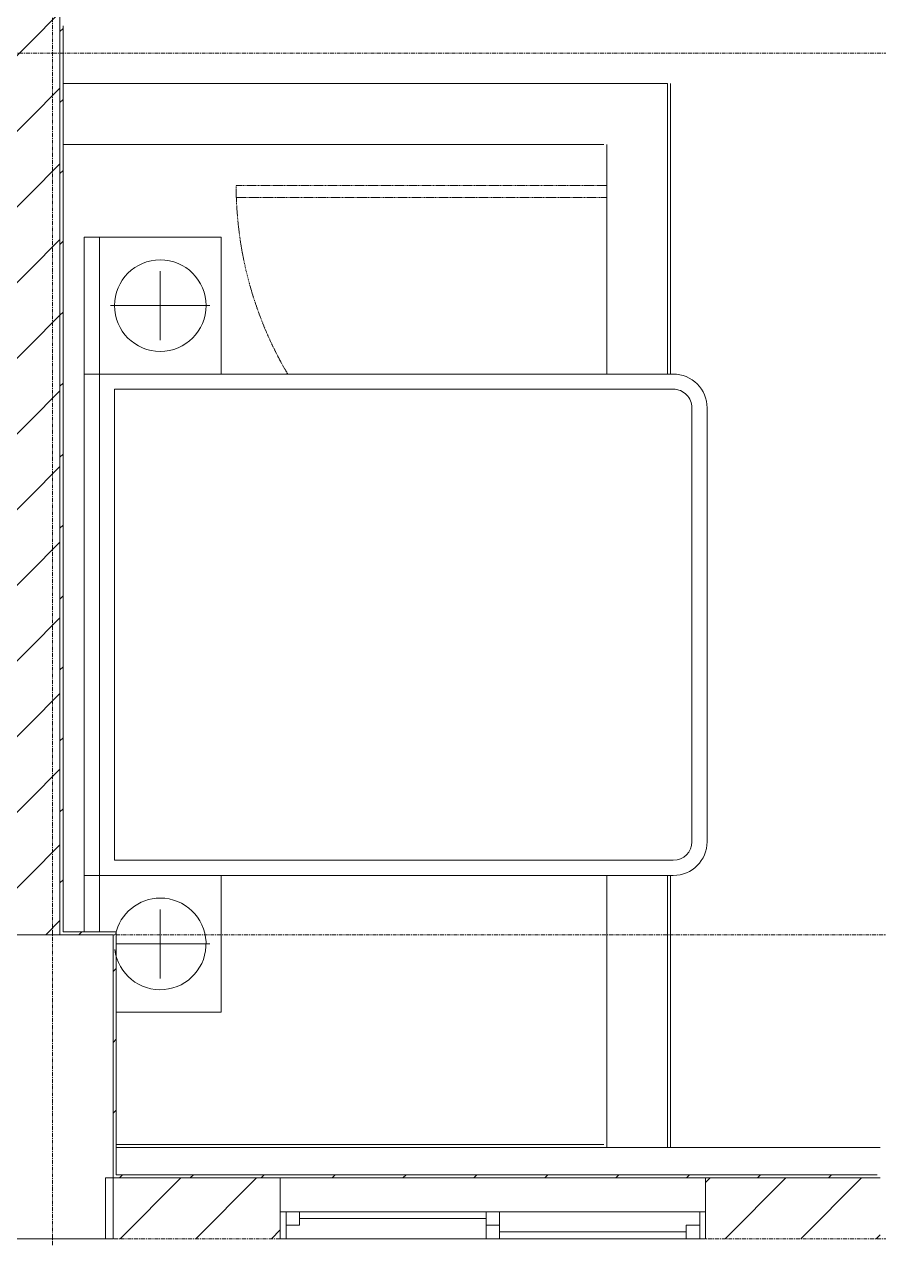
# Model space of a CAD drawing. Header units: millimetres. Extents: x 5357 to 201988, y -16345 to 109895.
# Drawn here: x 83460 to 86273, y 24537 to 28532 of the extents above; entities that cross this region are included whole.
import ezdxf

# ---------------------------------------------------------------- set-up
doc = ezdxf.new("R2010")
doc.units = ezdxf.units.MM
doc.linetypes.add('Dash - Tight', pattern=[4.5, 3, -1.5])
doc.linetypes.add('Grid Line', pattern=[22.225, 12.7, -3.175, 3.175, -3.175])
for name, color, linetype, lineweight in [('0-1', 7, 'Continuous', 5), ('A-CLNG', 13, 'Continuous', 9), ('A-DETL-GENF-3', 92, 'Dash - Tight', 9), ('A-DOOR', 31, 'Continuous', 9), ('A-GLAZ', 151, 'Continuous', 9), ('A-WALL', 113, 'Continuous', 9), ('A-WALL-4', 113, 'Continuous', 18), ('A-WALL-PATT-2', 53, 'Continuous', 9), ('A-WALL-PATT-3', 111, 'Continuous', 9), ('I-FURN-1', 53, 'Continuous', 9), ('I-WALL-1', 9, 'Continuous', 18), ('S-COLS-2', 9, 'Continuous', 18), ('S-GRID-1', 1, 'Grid Line', 9)]:
    doc.layers.add(name, color=color, linetype=linetype, lineweight=lineweight)
pattern_1 = [(45, (0, 0), (-116.6726188957803, 116.6726188957803), [])]
pattern_2 = [(45, (0, 0), (-124.4507934888324, 124.4507934888324), [])]

# ---------------------------------------------------------------- blocks, each defined once
blk = doc.blocks.new('NCV_TKTC_KET CAU_rvt-1-TKCS_MB SÂN ĐƯỜNG NỘI BỘ')
at = {"layer": 'S-COLS-2'}
for p, q in [((83752.56428701631, 25536.93603804523), (83352.5642870163, 25536.93603804525)), ((83752.56428701628, 24536.93603804524), (83752.56428701631, 25536.93603804523)), ((83352.56428701627, 24536.93603804525), (83752.56428701628, 24536.93603804524))]:
    blk.add_line(p, q, dxfattribs=at)
blk = doc.blocks.new('GIUONG NGU-2TAB-1600x2000 - GIUONG NGU-2TAB-1600x2000-V71-TKCS_MB SÂN ĐƯỜNG NỘI BỘ')
at = {"layer": 'I-FURN-1'}
for p, q in [((458.5, 0), (273.6873374668943, 0)), ((458.5, -49.09122462233726), (458.5, 0)), ((2108.166666665836, 0), (458.5, 0)), ((458.5, 0), (458.5, -49.09122462233726)), ((458.5, 0), (2108.166666665836, 0)), ((2108.166666665836, -50.00000000000059), (2108.166666665836, 0)), ((2558.166666665836, -4.568345701727594e-13), (2108.166666665836, -3.976152740392536e-13)), ((2108.166666665836, -3.976152740392536e-13), (2108.166666665836, -50.00000000000097)), ((2558.166666665836, -50.00000000000103), (2558.166666665836, -4.568345701727594e-13)), ((458.5, -50.00000000000014), (273.6873374668943, -50.00000000000014)), ((273.6873374668943, -50.00000000000059), (458.5, -50.00000000000059)), ((458.5, -50.00000000000014), (273.6873374668943, -50.00000000000014)), ((458.5, -450.3333333330501), (458.5, -50.00000000000014)), ((2108.166666665836, -50), (458.5, -50)), ((458.5, -50), (458.5, -1938.888888888945)), ((458.5, -50.00000000000059), (2108.166666665836, -50.00000000000059)), ((458.5, -1938.888888888944), (458.5, -50)), ((458.5, -450.3333333330501), (458.5, -50.00000000000014)), ((458.5, -50.00000000000014), (2108.166666665836, -50.00000000000014)), ((2558.166666665836, -50.00000000000691), (2108.166666665836, -50.00000000000691)), ((2108.166666665836, -50.00000000000691), (2108.166666665836, -450.3333333330568)), ((2108.166666665836, -1938.888888888945), (2108.166666665836, -50)), ((2108.166666665836, -50.00000000000097), (2558.166666665836, -50.00000000000103)), ((2108.166666665836, -50.00000000000014), (2558.166666665836, -50.00000000000014)), ((2108.166666665836, -450.3333333330501), (2108.166666665836, -50.00000000000014)), ((2108.166666665836, -50.00000000000014), (2108.166666665836, -1938.888888888945)), ((2558.166666665836, -450.3333333330568), (2558.166666665836, -50.00000000000691)), ((2558.166666665836, -50.00000000000014), (2558.166666665836, -450.3333333330501)), ((8.499999999999963, -105.0000000001918), (8.499999999999963, -450.3333333330501)), ((8.499999999999963, -105.0000000001918), (8.499999999999963, -450.3333333330501)), ((233.4999999999997, -105.0000000001949), (233.4999999999997, -413.4999999998583)), ((508.4999999999999, -100), (2058.166666665836, -100)), ((508.5, -1938.888888888945), (508.5, -100)), ((2058.166666665836, -100), (2058.166666665836, -1938.888888888945)), ((2333.166666665836, -86.83333333319109), (2333.166666665836, -413.4999999998585)), ((120.1666666666667, -250.1666666665248), (346.8333333333335, -250.1666666665248)), ((2446.499999999169, -250.1666666665249), (2219.833333332503, -250.1666666665249)), ((8.499999999999963, -450.3333333330501), (458.5, -450.3333333330501)), ((8.499999999999963, -450.3333333330501), (458.5, -450.3333333330501)), ((2108.166666665836, -450.3333333330568), (2558.166666665836, -450.3333333330568)), ((2558.166666665836, -450.3333333330501), (2108.166666665836, -450.3333333330501)), ((1997.055555554781, -2000.000000000001), (569.6111111110562, -2000.000000000001)), ((569.6111111110558, -2050), (1997.055555554781, -2050)), ((1997.055555554781, -2050), (569.6111111110562, -2050))]:
    blk.add_line(p, q, dxfattribs=at)
blk.add_circle((2333.166666665836, -250.1666666665249), 150.6983885299027, dxfattribs=at)
for centre, radius, start, end in [((233.4999999999997, -250.1666666665248), 150.6983885299028, 97.19657845141501, 359.9999999999993), ((233.4999999999997, -250.1666666665248), 150.6983885299029, 359.9999999999996, 78.27739422839915), ((569.6111111110558, -1938.888888888945), 111.1111111110562, 179.9999999999995, 269.9999999999992), ((569.6111111110558, -1938.888888888945), 111.111111111056, 179.9999999999997, 269.9999999999994), ((569.6111111110558, -1938.888888888945), 61.11111111105601, 180.0000000000003, 269.9999999999996), ((1997.055555554781, -1938.888888888945), 111.1111111110551, 269.9999999999989, 359.9999999999996), ((1997.055555554781, -1938.888888888945), 61.11111111105583, 269.9999999999996, 2.131781232319585e-13), ((1997.055555554781, -1938.888888888945), 111.1111111110555, 269.9999999999996, 1.78111062161957e-13)]:
    blk.add_arc(centre, radius, start, end, dxfattribs=at)
blk = doc.blocks.new('NCV_TKTC_TANG 1_rvt-1-TKCS_MB SÂN ĐƯỜNG NỘI BỘ')
at = {"layer": 'A-WALL-PATT-2'}
h = blk.add_hatch(dxfattribs=at)
h.set_pattern_fill('FP_2', color=256, style=0, pattern_type=2)
h.set_pattern_definition(pattern_1)
h.paths.add_polyline_path([(83577.56428701653, 25536.93603804457), (83587.56428701649, 25536.93603804457), (83587.56428701649, 28526.93603804101), (83577.56428701674, 28526.93603804101), (83577.56428701653, 25731.74870057766)])
h = blk.add_hatch(dxfattribs=at)
h.set_pattern_fill('FP_2', color=256, style=0, pattern_type=2)
h.set_pattern_definition(pattern_1)
h.paths.add_polyline_path([(83657.56428701646, 25536.93603804457), (83762.56428701666, 25536.93603804459), (83762.56428701666, 25546.93603804455), (83587.56428701649, 25546.93603804455), (83587.56428701649, 25536.93603804457)])
h = blk.add_hatch(dxfattribs=at)
h.set_pattern_fill('FP_2', color=256, style=0, pattern_type=2)
h.set_pattern_definition(pattern_1)
h.paths.add_polyline_path([(83762.56428701666, 24736.93603804527), (83762.56428701666, 25536.93603804459), (83752.56428701668, 25536.93603804459), (83752.56428701668, 24736.93603804527)])
h = blk.add_hatch(dxfattribs=at)
h.set_pattern_fill('FP_2', color=256, style=0, pattern_type=2)
h.set_pattern_definition(pattern_1)
h.paths.add_polyline_path([(85477.56428701674, 24736.93603804527), (86267.5642870164, 24736.93603804527), (86267.5642870164, 24746.93603804435), (83762.56428701666, 24746.93603804435), (83762.56428701666, 24736.93603804527), (85408.04052000435, 24736.93603804527)])
at = {"layer": 'I-WALL-1'}
for p, q in [((83577.56428701646, 28526.93603804098), (83577.5642870164, 25536.93603804454)), ((83587.5642870164, 25546.93603804454), (83587.56428701646, 28526.93603804098)), ((83577.5642870164, 25536.93603804454), (83587.5642870164, 25536.93603804454)), ((83762.56428701658, 25546.93603804454), (83587.5642870164, 25546.93603804454)), ((83587.5642870164, 25536.93603804454), (83752.56428701658, 25536.93603804453)), ((83752.56428701658, 25536.93603804453), (83752.56428701656, 24736.9360380443)), ((83762.56428701658, 25536.93603804453), (83762.56428701658, 25546.93603804454)), ((83762.56428701655, 24746.9360380443), (83762.56428701658, 25536.93603804453)), ((83752.56428701656, 24736.9360380443), (83762.56428701655, 24736.9360380443)), ((86267.56428701611, 24746.93603804433), (83762.56428701655, 24746.93603804429)), ((83762.56428701655, 24736.9360380443), (84302.56428701627, 24736.9360380443)), ((85702.56428701628, 24736.93603804432), (86267.56428701611, 24736.93603804433))]:
    blk.add_line(p, q, dxfattribs=at)
at = {"layer": 'I-FURN-1', "rotation": 90.00000000000077}
blk.add_blockref('GIUONG NGU-2TAB-1600x2000 - GIUONG NGU-2TAB-1600x2000-V71-TKCS_MB SÂN ĐƯỜNG NỘI BỘ', (83657.56428701639, 25273.24870057765), dxfattribs=at)
blk = doc.blocks.new('1_FAMILY RVT - W01-WxH 1400x1400xmm-389822-TKCS_MB SÂN ĐƯỜNG NỘI BỘ')
at = {"layer": 'A-GLAZ'}
for p, q in [((248.3999999999983, 172.3900000000015), (299.1999999999982, 197.7900000000022)), ((248.3999999999983, 172.3900000000015), (299.1999999999982, 146.9900000000041)), ((248.3999999999983, 172.3900000000015), (451.5999999999982, 172.3900000000015)), ((-700.0000000000022, 96.19000000000533), (-700.0000000000022, -103.8099999999939)), ((699.9999999999986, 96.19000000000536), (-700.0000000000022, 96.19000000000536)), ((-700.000000000001, 96.19000000000592), (-636.5000000000016, 96.19000000000592)), ((-680.9500000000013, 96.19000000000592), (-680.9500000000013, 7.290000000003716)), ((-636.5000000000016, 96.19000000000592), (-22.22500000000144, 96.19000000000592)), ((-636.5000000000016, 96.19000000000592), (-636.5000000000016, 51.74000000000269)), ((-22.22500000000151, 7.289999999998945), (-22.22500000000151, 96.19000000000568)), ((-22.22500000000151, 96.19000000000568), (22.22499999999847, 96.19000000000568)), ((22.22499999999847, 96.19000000000592), (680.949999999998, 96.19000000000592)), ((22.22499999999847, 96.19000000000567), (22.22499999999847, 7.289999999998945)), ((680.949999999998, 96.19000000000592), (699.9999999999986, 96.19000000000592)), ((680.949999999998, 96.19000000000592), (680.949999999998, 7.290000000003716)), ((699.9999999999986, -103.8099999999939), (699.9999999999986, 96.19000000000537)), ((-636.5000000000016, 51.74000000000271), (-680.9500000000013, 51.74000000000271)), ((-636.5000000000016, 73.9649999999606), (-22.22500000000144, 73.9649999999606)), ((22.22499999999847, 51.74000000000271), (-22.22500000000151, 51.74000000000271)), ((636.4999999999991, 51.74000000000271), (636.4999999999991, 7.290000000003716)), ((680.949999999998, 51.74000000000271), (636.4999999999991, 51.74000000000271)), ((-700.0000000000018, 7.290000000003716), (-680.9500000000013, 7.290000000003716)), ((-680.9500000000013, 7.290000000003716), (-22.22500000000144, 7.290000000003716)), ((-22.22500000000151, 7.289999999998945), (22.22499999999847, 7.289999999998945)), ((22.22499999999847, 29.51500000000314), (636.4999999999991, 29.51500000000314)), ((22.22499999999847, 7.290000000003716), (636.4999999999991, 7.290000000003716)), ((636.4999999999991, 7.290000000003716), (699.9999999999986, 7.290000000003716)), ((-700.0000000000022, -103.8099999999939), (699.9999999999986, -103.8099999999939))]:
    blk.add_line(p, q, dxfattribs=at)
blk = doc.blocks.new('FD_01 - FD_01-1200x2200mm-V980-TKCS_MB SÂN ĐƯỜNG NỘI BỘ')
at = {"layer": 'A-DETL-GENF-3'}
for p, q in [((569.9999999999951, 100.0000000000001), (569.9999999999951, 1320)), ((569.9999999999951, 1320), (609.9999999999951, 1320)), ((609.9999999999951, 1320), (609.9999999999951, 100.0000000000003))]:
    blk.add_line(p, q, dxfattribs=at)
for radius, start, end in [(1219.999999999999, 91.878886878143, 101.6701216694604), (1219.999999999999, 101.6701216694604, 111.4613564607779), (1219.999999999998, 111.4613564607779, 120.600320237979)]:
    blk.add_arc((609.9999999999941, 99.99999999999392), radius, start, end, dxfattribs=at)

msp = doc.modelspace()

# ---------------------------------------------------------------- hatches: boundary and pattern name
at = {"layer": 'A-WALL-PATT-3'}
h = msp.add_hatch(dxfattribs=at)
h.set_pattern_fill('FP_1', color=256, style=0, pattern_type=2)
h.set_pattern_definition(pattern_2)
h.paths.add_polyline_path([(83577.5642870164, 25536.93603804526), (83577.56428701674, 28836.93603804769), (83377.5642870164, 28836.93603804769), (83377.66628340991, 25536.93603804526), (83502.63561799336, 25536.93603804526)])
h.paths.add_polyline_path([(83415.99930257432, 29036.93603804768), (83577.56428701674, 29036.93603804768), (83577.56428701674, 32236.93603804366), (83377.5642870164, 32236.93603804455), (83377.5642870164, 29036.93603804768)])
h = msp.add_hatch(dxfattribs=at)
h.set_pattern_fill('FP_1', color=256, style=0, pattern_type=2)
h.set_pattern_definition(pattern_2)
h.paths.add_polyline_path([(86267.56428701643, 24536.93603804529), (86277.56428701652, 24537.36286042143), (86277.56428701652, 24736.93603804527), (85702.56428701639, 24736.93603804527), (85702.56428701639, 24536.93603804529)])
h.paths.add_polyline_path([(84302.56428701637, 24536.93603804529), (84302.56428701637, 24736.93603804527), (83727.56428701647, 24736.93603804527), (83727.56428701647, 24536.93603804529), (84035.43470666272, 24536.93603804529)])
h = msp.add_hatch(dxfattribs=at)
h.set_pattern_fill('FP_1', color=256, style=0, pattern_type=2)
h.set_pattern_definition(pattern_2)
h.paths.add_polyline_path([(83527.56428701647, 23536.93603804456), (83727.56428701646, 23536.93603804527), (83727.56428701647, 24536.93603804529), (83527.56428701647, 24536.93603804529), (83527.56428701647, 23545.31038482557)])

# ---------------------------------------------------------------- linework, layer by layer
at = {"layer": 'A-CLNG'}
msp.add_line((85587.56428701663, 24836.93603804454), (86277.56428701636, 24836.93603804453), dxfattribs=at)
at = {"layer": 'A-WALL'}
for p, q in [((83589.230953683, 28336.93603804454), (85577.56428701665, 28336.93603804454)), ((85577.56428701665, 28336.93603804454), (85577.56428701665, 27381.41536724351)), ((85587.56428701663, 28336.93603804454), (85587.56428701663, 27381.41536724351)), ((85367.56428701666, 28136.93603804454), (83587.56428701665, 28136.93603804454)), ((85377.56428701663, 27381.4153672435), (85377.56428701663, 28136.93603804454)), ((85377.56428701663, 24836.9360380444), (85377.56428701663, 25731.74870057766)), ((85577.56428701665, 25731.74870057767), (85577.56428701665, 24836.9360380444)), ((85587.56428701663, 25731.74870057767), (85587.56428701663, 24836.9360380444)), ((83762.5642870163, 24846.93603804454), (85367.56428701666, 24846.93603804453)), ((85377.56428701665, 24836.93603804453), (83762.5642870163, 24836.93603804454)), ((85377.56428701663, 24836.9360380444), (85587.56428701663, 24836.9360380444))]:
    msp.add_line(p, q, dxfattribs=at)
at = {"layer": 'A-WALL-4'}
for p, q in [((83577.5642870163, 25536.93603804525), (83577.5642870163, 28771.16430384336)), ((83377.5642870163, 25536.93603804525), (83577.5642870163, 25536.93603804525)), ((84302.56428701627, 24736.93603804455), (83727.56428701639, 24736.93603804455)), ((83727.56428701639, 24736.93603804455), (83727.56428701639, 24536.93603804455)), ((86277.56428701598, 24736.93603804454), (85702.56428701628, 24736.93603804454))]:
    msp.add_line(p, q, dxfattribs=at)
at = {"layer": 'S-GRID-1'}
for p, q in [((83552.56428701628, 20960.6073903445), (83552.56428701637, 80482.73377850557)), ((131551.7912712215, 28436.93603804507), (29351.79127122151, 28436.9360380454)), ((128757.7912712215, 25536.93603804483), (32145.79127122151, 25536.93603804514)), ((131551.7912712215, 24536.9360380451), (29351.79127122149, 24536.93603804543))]:
    msp.add_line(p, q, dxfattribs=at)

# ---------------------------------------------------------------- block references
at = {"layer": '0-1'}
for name in ['NCV_TKTC_KET CAU_rvt-1-TKCS_MB SÂN ĐƯỜNG NỘI BỘ', 'NCV_TKTC_TANG 1_rvt-1-TKCS_MB SÂN ĐƯỜNG NỘI BỘ']:
    msp.add_blockref(name, (0, 0), dxfattribs=at)
at = {"layer": 'A-DOOR', "rotation": 89.9999999999999}
msp.add_blockref('FD_01 - FD_01-1200x2200mm-V980-TKCS_MB SÂN ĐƯỜNG NỘI BỘ', (85477.56428701663, 27391.93603804454), dxfattribs=at)
at = {"layer": 'A-GLAZ', "rotation": 180}
msp.add_blockref('1_FAMILY RVT - W01-WxH 1400x1400xmm-389822-TKCS_MB SÂN ĐƯỜNG NỘI BỘ', (85002.56428701627, 24633.12603804455), dxfattribs=at)

doc.saveas('drawing.dxf')
